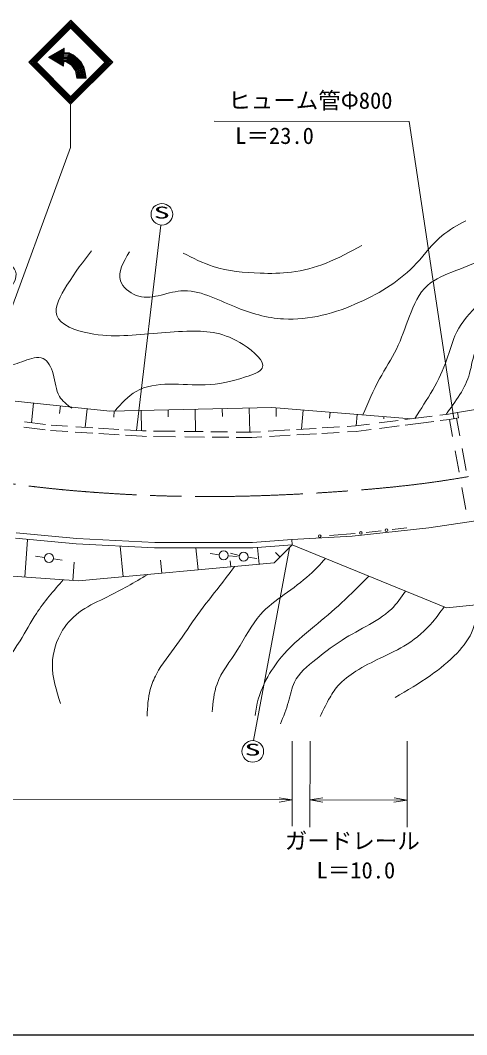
# Model space of a CAD drawing. Units: millimetres, scale not verified. Extents: x 40000 to 680000, y 20000 to 380000.
# Drawn here: x 481871 to 531468, y 205000 to 317789 of the extents above; entities that cross this region are included whole.
import ezdxf
from ezdxf.enums import TextEntityAlignment as Align

# ---------------------------------------------------------------- set-up
doc = ezdxf.new("R2010")
doc.units = ezdxf.units.MM
doc.header["$LTSCALE"] = 1000
doc.linetypes.add('CHAIN', pattern=[18.5, 12, -1.5, 3.5, -1.5])
for name, color, linetype, lineweight in [('M-BGD', 7, 'Continuous', 13), ('M-BMK', 2, 'CHAIN', 13), ('M-STR-STR3', 7, 'Continuous', 13), ('M-STR-STRC', 7, 'Continuous', 13), ('M-TTL-BAND', 7, 'Continuous', 25)]:
    doc.layers.add(name, color=color, linetype=linetype, lineweight=lineweight)
doc.styles.add('ＭＳ ゴシック', font='')
doc.styles.get('ＭＳ ゴシック').set_extended_font_data('MS Gothic')

# ---------------------------------------------------------------- blocks, each defined once
blk = doc.blocks.new('open_arrow')
at = {"color": 0, "linetype": 'Continuous', "lineweight": -2}
blk.add_lwpolyline([(7.5, 1.25), (0, 0), (7.5, -1.25)], dxfattribs=at)

msp = doc.modelspace()

# ---------------------------------------------------------------- linework, layer by layer
at = {"layer": 'M-BGD'}
for p, q in [((491824, 274333), (481311, 275443)), ((483341, 275229), (483110, 273050)), ((486324, 274914), (486237, 274086)), ((489090, 272537), (489307, 274599)), ((509828, 274727), (491824, 274333)), ((492306, 274344), (492276, 273671)), ((495300, 274409), (495350, 272132)), ((498300, 274475), (498317, 273697)), ((501299, 274540), (501353, 272063)), ((504298, 274606), (504318, 273722)), ((507356, 271979), (507298, 274671)), ((525282, 273474), (509828, 274727)), ((510310, 274688), (510294, 273747)), ((513300, 274445), (513128, 272323)), ((516290, 274203), (516237, 273548)), ((529464, 274011), (530460, 274193)), ((533106, 274641), (530460, 274193)), ((530460, 274193), (530565, 273602)), ((482333, 273146), (484663, 272858)), ((519177, 272689), (519280, 273960)), ((521732, 273017), (523862, 273291)), ((522270, 273718), (522251, 273483)), ((524590, 273385), (527630, 273775)), ((524644, 272787), (527828, 273196)), ((528500, 273887), (529464, 274011)), ((528506, 273283), (529557, 273418)), ((529557, 273418), (530565, 273602)), ((529557, 273418), (529902, 271513)), ((530344, 273561), (530700, 271597)), ((482270, 272549), (484639, 272256)), ((485234, 272182), (487162, 272059)), ((485290, 272780), (487106, 272664)), ((487976, 272007), (489926, 271882)), ((488029, 272605), (489927, 272484)), ((490568, 272443), (492822, 272299)), ((490593, 271840), (492864, 271695)), ((493463, 272258), (495439, 272131)), ((495439, 272131), (495837, 272127)), ((496682, 272117), (499068, 272089)), ((500068, 272078), (502201, 272053)), ((503023, 272044), (504893, 272022)), ((505866, 272011), (507567, 271991)), ((507567, 271991), (508541, 272049)), ((509424, 272102), (511834, 272246)), ((512552, 272289), (514725, 272419)), ((512583, 271690), (514796, 271822)), ((515385, 271857), (517293, 271971)), ((515400, 272459), (517319, 272574)), ((518190, 272626), (519122, 272682)), ((518215, 272026), (519178, 272084)), ((519122, 272682), (520651, 272878)), ((519178, 272084), (520858, 272300)), ((521762, 272416), (523981, 272701)), ((493568, 271650), (495416, 271532)), ((495416, 271532), (495910, 271526)), ((496681, 271517), (499128, 271489)), ((500148, 271477), (502338, 271452)), ((503204, 271442), (505029, 271420)), ((505850, 271411), (507582, 271391)), ((507582, 271391), (508724, 271459)), ((509547, 271508), (511864, 271647)), ((530188, 269933), (530620, 267548)), ((530957, 270177), (531399, 267739)), ((530929, 265848), (531374, 263388)), ((533957, 262375), (527262, 261361)), ((488139, 260173), (481417, 260798)), ((519093, 260718), (516215, 260501)), ((527262, 261361), (518729, 260417)), ((521947, 261035), (520316, 260854)), ((524802, 261353), (523171, 261172)), ((488096, 259575), (481345, 260203)), ((482679, 260078), (482373, 255887)), ((496789, 259139), (488096, 259575)), ((496804, 259739), (488139, 260173)), ((502300, 259733), (496804, 259739)), ((507672, 259728), (502300, 259733)), ((512047, 260051), (507672, 259728)), ((512091, 259453), (507694, 259128)), ((510085, 257466), (512091, 259453)), ((512047, 260051), (518729, 260417)), ((512091, 259453), (512047, 260051)), ((529215, 252462), (512091, 259453)), ((492970, 259330), (493287, 255911)), ((502299, 259133), (496789, 259139)), ((501387, 259134), (501614, 256682)), ((507694, 259128), (502299, 259133)), ((503959, 258373), (502969, 258504)), ((506189, 258280), (505230, 258551)), ((508222, 259167), (508394, 257310)), ((510221, 258627), (510734, 258109)), ((484559, 258072), (483569, 258213)), ((485549, 257921), (486539, 257770)), ((487871, 257539), (487722, 255497)), ((488334, 255452), (510085, 257466)), ((497466, 257763), (497600, 256310)), ((504959, 258262), (505959, 258180)), ((505188, 257696), (505251, 257019)), ((507169, 258079), (508159, 257948)), ((466791, 257022), (488334, 255452)), ((540297, 253581), (529215, 252462))]:
    msp.add_line(p, q, dxfattribs=at)
for centre, radius in [((515136, 260419), 150), ((519705, 260786), 150), ((522559, 261103), 150), ((485061, 257998), 500), ((504461, 258297), 500), ((506672, 258137), 500)]:
    msp.add_circle(centre, radius, dxfattribs=at)
for points, knots in [([(467592, 294948), (468088, 293998), (468584, 293048), (469346, 292373), (470068, 291736), (471028, 291345), (471981, 291053), (472646, 290849), (473307, 290693), (473989, 290611), (474676, 290529), (475385, 290521), (476060, 290672), (476785, 290834), (477471, 291179), (478195, 291297), (478770, 291391), (479368, 291342), (479952, 291107), (480554, 290865), (481140, 290426), (481331, 289913), (481646, 289068), (480886, 288023), (480136, 287153), (479284, 286166), (478444, 285405), (478125, 284394), (477854, 283536), (477958, 282497), (478373, 281506), (478767, 280565), (479442, 279667), (480254, 279496), (480878, 279364), (481582, 279663), (482325, 279933), (483057, 280200), (483827, 280441), (484396, 280182), (484953, 279930), (485318, 279203), (485524, 278487), (485788, 277571), (485790, 276673), (486212, 275975), (486522, 275464), (487057, 275060), (487592, 274656)], [0, 0, 0, 0, 1, 1, 1, 2, 2, 2, 3, 3, 3, 4, 4, 4, 5, 5, 5, 6, 6, 6, 7, 7, 7, 8, 8, 8, 9, 9, 9, 10, 10, 10, 11, 11, 11, 12, 12, 12, 13, 13, 13, 14, 14, 14, 15, 15, 15, 16, 16, 16, 16]), ([(493998, 292041), (493330, 290924), (492662, 289807), (493002, 288816), (493240, 288119), (493976, 287485), (494738, 287200), (496340, 286602), (498057, 287555), (499703, 287692), (501749, 287861), (503685, 286768), (505658, 285948), (507447, 285204), (509267, 284684), (511117, 284577), (513959, 284413), (516875, 285224), (519559, 286430), (521943, 287502), (524145, 288886), (525893, 290768), (526853, 291801), (527676, 292984), (528751, 293867), (529532, 294510), (530445, 294994), (531359, 295478)], [0, 0, 0, 0, 1, 1, 1, 2, 2, 2, 3, 3, 3, 4, 4, 4, 5, 5, 5, 6, 6, 6, 7, 7, 7, 8, 8, 8, 9, 9, 9, 9]), ([(519918, 273909), (520499, 275272), (521080, 276635), (521796, 277935), (522406, 279042), (523114, 280103), (523661, 281226), (524227, 282390), (524621, 283621), (525096, 284875), (525578, 286146), (526145, 287441), (527104, 288308), (527960, 289083), (529129, 289516), (530255, 289951), (531475, 290423), (532644, 290897), (533835, 291379), (535190, 291927), (536573, 292485), (537774, 293308), (538539, 293832), (539231, 294463), (539923, 295095)], [0, 0, 0, 0, 1, 1, 1, 2, 2, 2, 3, 3, 3, 4, 4, 4, 5, 5, 5, 6, 6, 6, 7, 7, 7, 8, 8, 8, 8]), ([(492362, 274345), (493099, 275178), (493835, 276011), (494727, 276527), (496869, 277767), (499905, 277175), (502422, 277264), (503904, 277316), (505207, 277604), (506891, 278128), (507672, 278371), (508535, 278664), (508754, 279119), (509102, 279841), (507823, 280969), (506647, 281727), (504534, 283088), (502750, 283256), (500815, 283223), (498416, 283181), (495785, 282829), (493368, 282734), (492119, 282685), (490927, 282704), (489521, 282986), (488021, 283287), (486277, 283887), (485924, 284975), (485620, 285911), (486343, 287207), (487044, 288325), (487981, 289819), (488880, 290994), (489778, 292170)], [0, 0, 0, 0, 1, 1, 1, 2, 2, 2, 3, 3, 3, 4, 4, 4, 5, 5, 5, 6, 6, 6, 7, 7, 7, 8, 8, 8, 9, 9, 9, 10, 10, 10, 11, 11, 11, 11]), ([(499955, 291911), (501052, 291352), (502148, 290793), (503305, 290418), (504965, 289880), (506750, 289721), (508516, 289668), (509683, 289633), (510842, 289644), (511992, 289789), (513305, 289954), (514605, 290294), (515840, 290778), (517220, 291319), (518517, 292039), (519814, 292760)], [0, 0, 0, 0, 1, 1, 1, 2, 2, 2, 3, 3, 3, 4, 4, 4, 5, 5, 5, 5]), ([(552681, 290985), (551886, 290912), (551090, 290838), (550342, 290618), (548940, 290205), (547708, 289275), (546369, 288637), (544924, 287948), (543355, 287600), (541775, 287276), (540871, 287091), (539963, 286913), (539045, 287031), (537732, 287199), (536397, 287972), (535198, 287779), (534187, 287617), (533273, 286769), (532466, 285920), (531500, 284906), (530687, 283893), (530164, 282708), (529800, 281881), (529576, 280972), (529275, 280098), (528459, 277728), (527078, 275627), (525696, 273527)], [0, 0, 0, 0, 1, 1, 1, 2, 2, 2, 3, 3, 3, 4, 4, 4, 5, 5, 5, 6, 6, 6, 7, 7, 7, 8, 8, 8, 9, 9, 9, 9]), ([(529173, 273974), (530246, 275416), (531318, 276858), (531786, 278520), (532032, 279395), (532110, 280331), (532527, 281179), (533141, 282425), (534489, 283482), (535830, 283539), (536503, 283568), (537175, 283345), (537849, 283242), (539421, 283001), (540999, 283414), (542578, 283828)], [0, 0, 0, 0, 1, 1, 1, 2, 2, 2, 3, 3, 3, 4, 4, 4, 5, 5, 5, 5]), ([(515781, 257947), (515208, 257328), (514635, 256710), (514016, 256145), (513136, 255341), (512165, 254645), (511188, 253936), (510255, 253259), (509316, 252570), (508565, 251728), (507528, 250564), (506850, 249109), (505981, 247758), (505176, 246506), (504207, 245344), (503725, 243993), (503378, 243021), (503284, 241951), (503189, 240881)], [0, 0, 0, 0, 1, 1, 1, 2, 2, 2, 3, 3, 3, 4, 4, 4, 5, 5, 5, 6, 6, 6, 6]), ([(486330, 241835), (485871, 243269), (485412, 244704), (485435, 246177), (485455, 247492), (485858, 248839), (486573, 249969), (487122, 250838), (487854, 251579), (488687, 252157), (489573, 252772), (490572, 253204), (491544, 253679), (493083, 254433), (494555, 255299), (496027, 256165)], [0, 0, 0, 0, 1, 1, 1, 2, 2, 2, 3, 3, 3, 4, 4, 4, 5, 5, 5, 5]), ([(505674, 257058), (505135, 256339), (504596, 255619), (504045, 254908), (503226, 253851), (502382, 252812), (501599, 251729), (500803, 250628), (500071, 249480), (499267, 248380), (498477, 247301), (497617, 246268), (496991, 245087), (496703, 244546), (496465, 243973), (496307, 243384), (496052, 242429), (496007, 241429), (495963, 240430)], [0, 0, 0, 0, 1, 1, 1, 2, 2, 2, 3, 3, 3, 4, 4, 4, 5, 5, 5, 6, 6, 6, 6]), ([(480201, 241035), (479827, 242217), (479454, 243399), (479593, 244502), (479784, 246017), (480943, 247383), (481840, 248781), (482500, 249810), (483019, 250857), (483656, 251840), (484511, 253163), (485580, 254369), (486648, 255575)], [0, 0, 0, 0, 1, 1, 1, 2, 2, 2, 3, 3, 3, 4, 4, 4, 4]), ([(520603, 255978), (519608, 254979), (518612, 253981), (517576, 253029), (516593, 252127), (515573, 251267), (514543, 250411), (513372, 249440), (512188, 248474), (511182, 247343), (510493, 246569), (509888, 245718), (509377, 244806), (508781, 243744), (508312, 242599), (508104, 241408), (508052, 241110), (508016, 240809), (507980, 240508)], [0, 0, 0, 0, 1, 1, 1, 2, 2, 2, 3, 3, 3, 4, 4, 4, 5, 5, 5, 6, 6, 6, 6]), ([(524673, 254316), (524188, 253614), (523702, 252911), (523104, 252327), (522296, 251539), (521282, 250966), (520276, 250405), (519255, 249836), (518240, 249280), (517285, 248647), (516398, 248061), (515561, 247410), (514703, 246725), (513775, 245986), (512822, 245209), (512325, 244189), (512001, 243523), (511871, 242754), (511667, 242019), (511432, 241170), (511098, 240367), (510764, 239563)], [0, 0, 0, 0, 1, 1, 1, 2, 2, 2, 3, 3, 3, 4, 4, 4, 5, 5, 5, 6, 6, 6, 7, 7, 7, 7]), ([(532643, 252808), (532563, 251861), (532483, 250914), (532161, 250051), (531800, 249078), (531132, 248212), (530398, 247439), (529496, 246490), (528495, 245680), (527441, 244942), (526183, 244062), (524851, 243283), (523519, 242504)], [0, 0, 0, 0, 1, 1, 1, 2, 2, 2, 3, 3, 3, 4, 4, 4, 4]), ([(528954, 252568), (528549, 251996), (528143, 251424), (527689, 250889), (526880, 249936), (525918, 249101), (524860, 248435), (523909, 247835), (522880, 247372), (521869, 246882), (520946, 246434), (520037, 245963), (519165, 245410), (518431, 244946), (517723, 244423), (517157, 243774), (516757, 243316), (516429, 242795), (516131, 242260), (515789, 241644), (515488, 241011), (515188, 240377)], [0, 0, 0, 0, 1, 1, 1, 2, 2, 2, 3, 3, 3, 4, 4, 4, 5, 5, 5, 6, 6, 6, 7, 7, 7, 7])]:
    msp.add_open_spline(points, degree=3, knots=knots, dxfattribs=at)
at = {"layer": 'M-BMK'}
msp.add_open_spline([(464589, 269063), (466549, 268666), (468510, 268270), (470477, 267910), (472536, 267533), (474603, 267196), (476673, 266876), (478843, 266541), (481015, 266224), (483195, 265962), (486017, 265623), (488851, 265375), (491689, 265194), (495593, 264944), (499506, 264820), (503417, 264835), (507812, 264852), (512204, 265045), (516592, 265342), (520437, 265601), (524279, 265941), (528091, 266485), (531907, 267031), (535693, 267782), (539475, 268554), (542788, 269229), (546097, 269920), (549358, 270797), (551828, 271461), (554271, 272232), (556698, 273043), (557004, 273145), (557309, 273247), (557614, 273350)], degree=3, knots=[0, 0, 0, 0, 1, 1, 1, 2, 2, 2, 3, 3, 3, 4, 4, 4, 5, 5, 5, 6, 6, 6, 7, 7, 7, 8, 8, 8, 9, 9, 9, 10, 10, 10, 11, 11, 11, 11], dxfattribs=at)
at = {"layer": 'M-STR-STR3'}
for p, q in [((525081, 306542), (503410, 306564)), ((530028, 273504), (525081, 306542)), ((512069, 237636), (512059, 228189)), ((514066, 237634), (514057, 228086)), ((524862, 237623), (524853, 228075)), ((512062, 231106), (219617, 231407)), ((524838, 231093), (514042, 231104))]:
    msp.add_line(p, q, dxfattribs=at)
at = {"layer": 'M-STR-STRC'}
for p, q in [((482804, 313127), (487475, 317789)), ((482945, 313127), (487475, 317648)), ((483086, 313127), (487475, 317506)), ((483228, 313127), (487475, 317365)), ((483298, 313056), (487545, 317294)), ((483369, 312985), (487616, 317223)), ((483440, 312914), (487687, 317153)), ((487262, 317153), (491501, 312906)), ((487333, 317224), (491571, 312977)), ((487404, 317294), (491642, 313047)), ((487475, 317789), (492137, 313118)), ((487475, 317648), (491996, 313118)), ((487475, 317506), (491854, 313118)), ((487475, 317365), (491713, 313118)), ((486753, 314688), (484990, 313673)), ((486753, 314688), (485722, 313659)), ((486752, 314188), (486753, 314688)), ((486688, 312690), (484990, 313673)), ((485052, 313637), (485052, 313708)), ((485152, 313579), (485152, 313766)), ((485252, 313521), (485252, 313823)), ((485352, 313464), (485352, 313881)), ((485452, 313406), (485452, 313939)), ((485551, 313348), (485552, 313996)), ((485651, 313290), (485652, 314054)), ((486688, 312690), (485722, 313659)), ((485751, 313232), (485752, 314112)), ((485851, 313174), (485852, 314169)), ((485951, 313116), (485952, 314227)), ((486051, 313059), (486052, 314284)), ((486151, 313001), (486153, 314342)), ((486251, 312943), (486253, 314400)), ((486351, 312885), (486353, 314457)), ((486451, 312928), (486453, 314515)), ((486551, 312828), (486553, 314573)), ((486651, 312728), (486653, 314630)), ((486652, 314094), (487253, 314056)), ((486652, 313994), (487222, 313958)), ((486652, 313894), (487190, 313859)), ((486652, 313793), (487159, 313761)), ((486652, 313693), (487127, 313663)), ((486652, 313593), (487095, 313565)), ((486752, 314188), (487285, 314154)), ((486752, 314188), (486755, 314188)), ((487095, 313565), (487822, 313111)), ((487127, 313663), (487892, 313186)), ((487159, 313761), (487961, 313260)), ((487190, 313859), (488031, 313335)), ((487222, 313958), (488100, 313409)), ((487253, 314056), (488170, 313484)), ((487285, 314154), (488239, 313558)), ((487285, 314154), (487746, 313950)), ((487746, 313950), (488239, 313558)), ((488239, 313558), (488948, 312581)), ((488239, 313558), (488627, 313117)), ((482804, 313127), (487466, 308456)), ((482945, 313127), (487466, 308597)), ((483086, 313127), (487466, 308738)), ((483228, 313127), (487466, 308880)), ((483299, 313197), (487537, 308950)), ((483369, 313268), (487608, 309021)), ((483440, 313339), (487678, 309092)), ((486651, 313292), (487001, 313270)), ((486652, 313493), (487064, 313467)), ((486652, 313393), (487032, 313368)), ((486689, 313190), (486688, 312690)), ((486969, 313172), (486689, 313190)), ((487544, 312813), (486969, 313172)), ((487001, 313270), (487614, 312888)), ((487032, 313368), (487683, 312962)), ((487064, 313467), (487753, 313037)), ((487254, 309092), (491501, 313330)), ((487325, 309021), (491572, 313260)), ((487395, 308951), (491642, 313189)), ((487466, 308880), (491713, 313118)), ((487466, 308738), (491854, 313118)), ((487466, 308597), (491996, 313118)), ((487466, 308456), (492137, 313118)), ((488005, 312178), (487544, 312813)), ((487614, 312888), (488099, 312218)), ((487683, 312962), (488193, 312259)), ((487753, 313037), (488288, 312299)), ((487822, 313111), (488382, 312339)), ((487892, 313186), (488476, 312380)), ((487961, 313260), (488571, 312420)), ((488031, 313335), (488665, 312460)), ((488100, 313409), (488759, 312500)), ((488170, 313484), (488853, 312541)), ((488627, 313117), (488948, 312581)), ((488665, 312460), (488868, 311352)), ((488759, 312500), (488969, 311352)), ((488853, 312541), (489071, 311352)), ((488948, 312581), (489173, 311352)), ((488948, 312581), (489096, 312004)), ((488156, 311353), (488005, 312178)), ((488099, 312218), (488258, 311353)), ((488156, 311353), (489173, 311352)), ((488193, 312259), (488359, 311353)), ((488288, 312299), (488461, 311353)), ((488382, 312339), (488563, 311352)), ((488476, 312380), (488664, 311352)), ((488571, 312420), (488766, 311352)), ((489096, 312004), (489173, 311352)), ((487466, 308456), (487461, 303660)), ((487461, 303660), (476512, 273865)), ((497480, 295024), (494785, 272173)), ((507794, 237696), (511781, 259146))]:
    msp.add_line(p, q, dxfattribs=at)
for centre in [(497601, 296218), (507698, 236500)]:
    msp.add_circle(centre, 1200, dxfattribs=at)
at = {"layer": 'M-TTL-BAND'}
msp.add_line((40000, 205000), (579000, 205000), dxfattribs=at)

# ---------------------------------------------------------------- block references
at = {"layer": 'M-STR-STR3', "xscale": 193, "yscale": 193}
for p, rotation in [((512062, 231106), 179.9), ((514042, 231104), 359.9), ((524838, 231093), 179.9)]:
    msp.add_blockref('open_arrow', p, dxfattribs=dict(at, rotation=rotation))

# ---------------------------------------------------------------- texts
at = {"layer": 'M-STR-STR3', "style": 'ＭＳ ゴシック'}
for s, p in [('ヒューム管Φ800', (504974, 307421)), ('L＝23.0', (505753, 303495)), ('ガードレール', (511254, 225096)), ('L＝10.0', (514787, 221828))]:
    msp.add_text(s, height=1833, rotation=359.941, dxfattribs=at).set_placement(p, align=Align.BOTTOM_LEFT)
at = {"layer": 'M-STR-STRC', "style": 'ＭＳ ゴシック', "width": 2}
for p in [(496682, 295356), (506778, 235638)]:
    msp.add_text('S', height=1320, rotation=359.941, dxfattribs=at).set_placement(p, align=Align.BOTTOM_LEFT)

doc.saveas('drawing.dxf')
